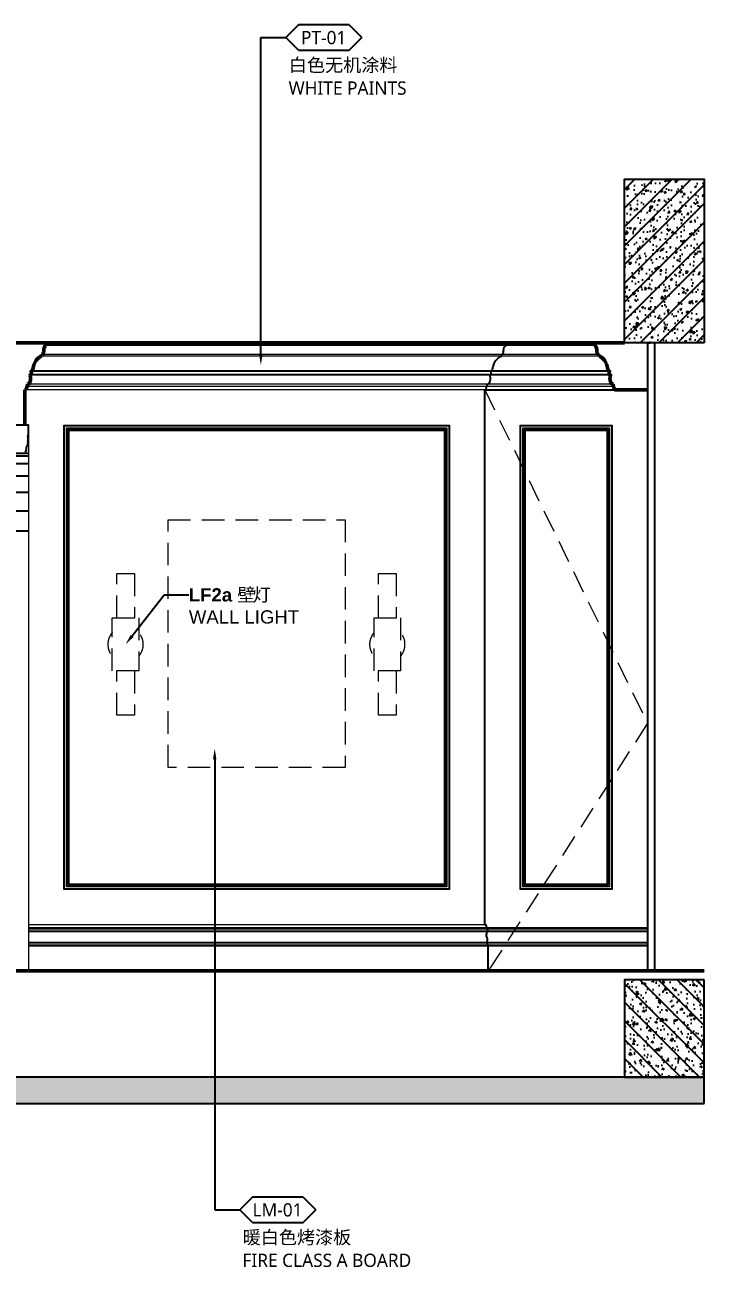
# Model space of a CAD drawing. Header units: millimetres. Extents: x -62687 to -4525, y 0 to 32607.
# Drawn here: x -55335 to -51495, y 21110 to 28153 of the extents above; entities that cross this region are included whole.
import ezdxf
from ezdxf import colors
from ezdxf.entities.mleader import LeaderData, LeaderLine
from ezdxf.enums import TextEntityAlignment as Align
from ezdxf.math import Vec2, Vec3

# ---------------------------------------------------------------- set-up
doc = ezdxf.new("R2010")
doc.units = ezdxf.units.MM
doc.linetypes.add('_ACM-G-HIDDEN', pattern=[4.7625, 3.175, -1.5875])
doc.linetypes.add('DASHED', pattern=[19.05, 12.7, -6.35])
for name, color, linetype in [('0 @ 30 (1)', 7, 'Continuous'), ('0 @ 30 (2)', 7, 'Continuous'), ('A-stairs', 2, 'Continuous'), ('I—装饰—中线', 70, 'Continuous'), ('WALL', 7, 'Continuous'), ('WALL TYPE$0$G-ANNO-NOTE-CH', 7, 'Continuous')]:
    doc.layers.add(name, color=color, linetype=linetype)
for name, color, linetype, lineweight in [('_ACM-A-ANNO-DIMS', 1, 'Continuous', 13), ('_ACM-A-DETL-THIN', 2, 'Continuous', 13), ('_ACM-A-ELVE-HIDD', 1, '_ACM-G-HIDDEN', 13), ('_ACM-A-ELVE-MEDM', 3, 'Continuous', 25), ('_ACM-A-ELVE-THIK', 5, 'Continuous', 50), ('Contour【轮廓线】', 94, 'Continuous', 0)]:
    doc.layers.add(name, color=color, linetype=linetype, lineweight=lineweight)
doc.styles.add('Arial_1', font='arial.ttf', dxfattribs={"height": 75})
doc.styles.get("Standard").update_dxf_attribs({"font": 'arial.ttf'})
doc.styles.add('WALL TYPE$0$Aecom Chinese', font='Microsoft YaHei.ttf')

# ---------------------------------------------------------------- blocks, each defined once
blk = doc.blocks.new('*U117')
at = {"color": 250}
for p, q in [((0, 590), (0, 0)), ((113.9, 590), (113.9, 0)), ((220, 590), (220, 0)), ((311.1, 590), (311.1, 0)), ((381.1, 590), (381.1, 0)), ((425, 590), (425, 0)), ((440, 590), (440, 0))]:
    blk.add_line(p, q, dxfattribs=at)
blk = doc.blocks.new('*U122')
h = blk.add_hatch(color=250)
h.dxf.hatch_style = 1
h.paths.add_polyline_path([(8790.7, -50), (8790.7, 100), (-2401.3, 100), (-2401.3, -50)])
blk.add_lwpolyline([(8790.7, -50), (8790.7, 100), (-2401.3, 100), (-2401.3, -50)], close=True)
blk = doc.blocks.new('*U125')
h = blk.add_hatch()
h.set_pattern_fill('0-钢筋混凝土001-DOM', color=250, scale=15, pattern_type=2)
h.set_pattern_definition([(45, (-250, -1460), (-53.033, 53.033), []), (50, (-250, -1460), (107.58903, -9.4128), [11.25, -123.75]), (355, (-250, -1460), (-20.8127, 112.8288), [9, -99]), (100.4514, (-241.03, -1460.78), (86.7764, 103.4159), [9.561, -105.1713]), (46.1842, (-250, -1430), (160.0862, -24.8279), [16.875, -185.625]), (96.6356, (-236.66, -1432.07), (140.1994, 146.1177), [14.3415, -157.757]), (351.1842, (-250, -1430), (140.1993, 146.1178), [13.5, -148.5]), (21, (-235, -1437.5), (89.53606, -60.39283), [11.25, -123.75]), (326, (-235, -1437.5), (36.4973, 108.7725), [9, -99]), (71.4514, (-227.54, -1442.53), (126.0334, 48.3796), [9.561, -105.1713]), (37.5, (-250, -1460), (1.82398, 49.93408), [0.75, -97.8, 0.75, -100.5, 0.75, -99.375]), (7.5, (-250, -1460), (39.46043, 59.16176), [0.75, -57.3, 0.75, -95.55, 0.75, -37.875]), (327.5, (-283.45, -1460), (80.07337, -3.38323), [0.75, -37.5, 0.75, -117, 0.75, -155.25]), (317.5, (-298.45, -1460), (87.47793, 15.01575), [0.75, -48.75, 0.75, -77.7, 0.75, -110.25])])
h.paths.add_polyline_path([(11880.4, -8419.2), (12330.4, -8419.2), (12330.4, -9344.2), (11880.4, -9344.2)])
blk.add_lwpolyline([(11880.4, -8419.2), (12330.4, -8419.2), (12330.4, -9344.2), (11880.4, -9344.2)], close=True)
blk = doc.blocks.new('*U126')
h = blk.add_hatch()
h.set_pattern_fill('0-钢筋混凝土001-DOM', color=250, scale=15, pattern_type=2)
h.set_pattern_definition([(45, (-250, -3685), (-53.033, 53.033), []), (50, (-250, -3685), (107.589, -9.4128), [11.25, -123.75]), (355, (-250, -3685), (-20.8127, 112.8288), [9, -99]), (100.4514, (-241.03, -3685.78), (86.7764, 103.4159), [9.561, -105.1713]), (46.1842, (-250, -3655), (160.0862, -24.8279), [16.875, -185.625]), (96.6356, (-236.66, -3657.07), (140.1994, 146.1177), [14.3415, -157.757]), (351.1842, (-250, -3655), (140.1993, 146.1178), [13.5, -148.5]), (21, (-235, -3662.5), (89.53606, -60.39283), [11.25, -123.75]), (326, (-235, -3662.5), (36.4973, 108.7725), [9, -99]), (71.4514, (-227.54, -3667.53), (126.0334, 48.3796), [9.561, -105.1713]), (37.5, (-250, -3685), (1.82398, 49.93408), [0.75, -97.8, 0.75, -100.5, 0.75, -99.375]), (7.5, (-250, -3685), (39.46043, 59.16176), [0.75, -57.3, 0.75, -95.55, 0.75, -37.875]), (327.5, (-283.45, -3685), (80.07337, -3.38323), [0.75, -37.5, 0.75, -117, 0.75, -155.25]), (317.5, (-298.45, -3685), (87.47793, 15.01575), [0.75, -48.75, 0.75, -77.7, 0.75, -110.25])])
h.paths.add_polyline_path([(11880.4, -9719.2), (12330.4, -9719.2), (12330.4, -10269.2), (11880.4, -10269.2)])
blk.add_lwpolyline([(11880.4, -9719.2), (12330.4, -9719.2), (12330.4, -10269.2), (11880.4, -10269.2)], close=True)
blk = doc.blocks.new('A$Cce934aea')
at = {"layer": '_ACM-A-ELVE-HIDD', "ltscale": 40}
for points in [[(-50, 150), (-50, 400), (50, 400), (50, 150)], [(50, -150), (50, -400), (-50, -400), (-50, -150)]]:
    blk.add_lwpolyline(points, dxfattribs=at)
blk.add_lwpolyline([(-75, 150), (75, 150), (75, -150), (-75, -150)], close=True, dxfattribs=at)
for start, end in [(138.59038, 221.40962), (318.59038, 41.40962)]:
    blk.add_arc((0, 0), 100, start, end, dxfattribs=at)
blk = doc.blocks.new('*U128')
at = {"layer": '_ACM-A-DETL-THIN'}
for points in [[(0, 3084.6), (2180, 3084.6), (2180, 460), (0, 460)], [(30, 3054.6), (2150, 3054.6), (2150, 490), (30, 490)]]:
    blk.add_lwpolyline(points, close=True, dxfattribs=at)
at = {"layer": '_ACM-A-DETL-THIN', "color": 8}
for points in [[(2.7, 3082), (2177.3, 3082), (2177.3, 462.7), (2.7, 462.7)], [(3.3, 3081.3), (2176.7, 3081.3), (2176.7, 463.3), (3.3, 463.3)], [(14.7, 3070), (2165.3, 3070), (2165.3, 474.7), (14.7, 474.7)], [(15.3, 3069.3), (2164.7, 3069.3), (2164.7, 475.3), (15.3, 475.3)], [(22.7, 3062), (2157.3, 3062), (2157.3, 482.7), (22.7, 482.7)], [(23.3, 3061.3), (2156.7, 3061.3), (2156.7, 483.3), (23.3, 483.3)], [(26.7, 3058), (2153.3, 3058), (2153.3, 486.7), (26.7, 486.7)]]:
    blk.add_lwpolyline(points, close=True, dxfattribs=at)
blk = doc.blocks.new('*U53')
at = {"layer": '_ACM-A-DETL-THIN'}
for points in [[(0, 3084.6), (520, 3084.6), (520, 460), (0, 460)], [(30, 3054.6), (490, 3054.6), (490, 490), (30, 490)]]:
    blk.add_lwpolyline(points, close=True, dxfattribs=at)
at = {"layer": '_ACM-A-DETL-THIN', "color": 8}
for points in [[(2.7, 3082), (517.3, 3082), (517.3, 462.7), (2.7, 462.7)], [(3.3, 3081.3), (516.7, 3081.3), (516.7, 463.3), (3.3, 463.3)], [(14.7, 3070), (505.3, 3070), (505.3, 474.7), (14.7, 474.7)], [(15.3, 3069.3), (504.7, 3069.3), (504.7, 475.3), (15.3, 475.3)], [(22.7, 3062), (497.3, 3062), (497.3, 482.7), (22.7, 482.7)], [(23.3, 3061.3), (496.7, 3061.3), (496.7, 483.3), (23.3, 483.3)], [(26.7, 3058), (493.3, 3058), (493.3, 486.7), (26.7, 486.7)]]:
    blk.add_lwpolyline(points, close=True, dxfattribs=at)
blk = doc.blocks.new('*U52')
for points in [[(120, 3550), (120, 3533.8)], [(94.1, 3473.9), (94.3, 3483.1)], [(34.4, 3388.5), (35.7, 3390.8), (42.2, 3390.8)], [(13.7, 3303.1), (13.7, 3316.9)]]:
    blk.add_lwpolyline(points)
for points in [[(28, 3367.7), (29.2, 3370, -3.820271)], [(14, 235.9), (14, 241.1), (12, 244.5, 0.210461), (9.8, 252.3, -0.257124), (7, 260), (0, 260), (0, 3284.6), (7.2, 3284.6)], [(20, 0), (20, 139.4), (17, 142.9, 0.225389), (14, 151.5, 0.258478), (11, 160.1, 0.23997), (13.4, 188.8, -0.251402), (14, 220.4), (14, 225.5)]]:
    blk.add_lwpolyline(points, format="xyb")
blk.add_ellipse((14, 230.7), major_axis=(0, 5.17), ratio=0.583714, start_param=3.141593, end_param=6.283185)
for points in [[(106.8, 3506.2), (106.8, 3508), (106.8, 3509.9), (107.2, 3515.3), (107.9, 3518.8), (108.9, 3522.1), (110.1, 3525.1), (111.5, 3527.7), (114.1, 3530.9), (116, 3532.4), (117.9, 3533.4), (119, 3533.7), (120, 3533.8)], [(42.2, 3390.8), (50.5, 3425.4), (57, 3440.2), (77.1, 3465.5), (83.7, 3469.9), (94.1, 3473.9)], [(94.3, 3483.1), (95.3, 3483.2), (97.2, 3483.8), (99.9, 3485.7), (102, 3488.2), (104.4, 3492.7), (106.2, 3499.1), (106.7, 3502.6), (106.8, 3506.2)], [(29.2, 3370), (30, 3369.8), (30.7, 3369.8), (31.5, 3370), (32.2, 3370.3), (32.9, 3370.8), (33.5, 3371.4), (34.7, 3373.1), (35.6, 3375.2), (36.2, 3377.6), (36.4, 3380.2), (36.3, 3382.8), (36.1, 3384.1), (35.4, 3386.5), (34.4, 3388.5)], [(13.7, 3316.9), (15.6, 3316.9), (17.6, 3317.2), (21.3, 3319), (24.7, 3322.2), (26.3, 3324.3), (28.9, 3329.4), (29.9, 3332.3), (30.8, 3335.4), (31.5, 3338.6), (31.9, 3341.9), (32.2, 3345.4), (32, 3352.3), (31.6, 3355.7), (31, 3358.9), (30.2, 3362), (29.2, 3365), (28, 3367.7)], [(7.2, 3284.6), (7.8, 3291.2), (8.5, 3294.1), (9.6, 3297.3), (11.6, 3300.8), (13.7, 3303.1)]]:
    blk.add_spline(points, degree=3)
blk = doc.blocks.new('K_1208044515')
at = {"layer": '_ACM-A-ELVE-THIK'}
for points in [[(60, 0), (60, -16.2)], [(34.1, -76.1), (34.3, -66.9)], [(-25.6, -161.5), (-24.3, -159.2), (-17.8, -159.2)], [(-60, -465.4), (-60, -265.4)], [(-60, -265.4), (-52.8, -265.4)], [(-46.3, -246.9), (-46.3, -233.1)]]:
    blk.add_lwpolyline(points, dxfattribs=at)
blk.add_lwpolyline([(-32, -182.3), (-30.8, -180, -3.820271)], format="xyb", dxfattribs=at)
for points in [[(34.3, -66.9), (35.3, -66.8), (37.2, -66.2), (39.9, -64.3), (42, -61.8), (44.4, -57.3), (46.2, -50.9), (46.7, -47.4), (46.8, -43.8)], [(46.8, -43.8), (46.8, -42), (46.8, -40.1), (47.2, -34.7), (47.9, -31.2), (48.9, -27.9), (50.1, -24.9), (51.5, -22.3), (54.1, -19.1), (56, -17.6), (57.9, -16.6), (59, -16.3), (60, -16.2)], [(-17.8, -159.2), (-9.5, -124.6), (-3, -109.8), (17.1, -84.5), (23.7, -80.1), (34.1, -76.1)], [(-46.3, -233.1), (-44.4, -233.1), (-42.4, -232.8), (-38.7, -231), (-35.3, -227.8), (-33.7, -225.7), (-31.1, -220.6), (-30.1, -217.7), (-29.2, -214.6), (-28.5, -211.4), (-28.1, -208.1), (-27.8, -204.6), (-28, -197.7), (-28.4, -194.3), (-29, -191.1), (-29.8, -188), (-30.8, -185), (-32, -182.3)], [(-30.8, -180), (-30, -180.2), (-29.3, -180.2), (-28.5, -180), (-27.8, -179.7), (-27.1, -179.2), (-26.5, -178.6), (-25.3, -176.9), (-24.4, -174.8), (-23.8, -172.4), (-23.6, -169.8), (-23.7, -167.2), (-23.9, -165.9), (-24.6, -163.5), (-25.6, -161.5)], [(-52.8, -265.4), (-52.2, -258.8), (-51.5, -255.9), (-50.4, -252.7), (-48.4, -249.2), (-46.3, -246.9)]]:
    blk.add_spline(points, degree=3, dxfattribs=at)
blk = doc.blocks.new('WHA12202707')
at = {"transparency": 16777216}
for p, q in [((2.38, 2.38), (0, 0)), ((11.91, 2.38), (2.38, 2.38)), ((11.91, 2.38), (14.29, 0)), ((2.38, -2.38), (0, 0)), ((11.91, -2.38), (14.29, 0)), ((2.38, -2.38), (11.91, -2.38))]:
    blk.add_line(p, q, dxfattribs=at)
at = {"transparency": 16777216, "style": 'WALL TYPE$0$Aecom Chinese'}
blk.add_attdef('英文2', (0.49, -14.58), '', height=2.5, dxfattribs=at)
at = {"layer": 'WALL TYPE$0$G-ANNO-NOTE-CH', "transparency": 16777216, "style": 'WALL TYPE$0$Aecom Chinese'}
blk.add_attdef('编号', text='', height=2.5, dxfattribs=at).set_placement((7.1, 0), align=Align.MIDDLE)
for tag, p in [('中文', (0.54, -5.18)), ('英文', (0.49, -9.51))]:
    blk.add_attdef(tag, text='', height=2.5, dxfattribs=at).set_placement(p, align=Align.MIDDLE_LEFT)

msp = doc.modelspace()

# ---------------------------------------------------------------- linework, layer by layer
at = {"layer": '_ACM-A-DETL-THIN', "color": 8}
for points in [[(-52115.3, 26340.2), (-55215.3, 26340.2)], [(-52089.4, 26280.2), (-55241.2, 26280.2)], [(-52089.6, 26289.4), (-55241, 26289.4)], [(-52023.3, 26174), (-55307.4, 26174)], [(-52026.8, 26176.3), (-55303.8, 26176.3)], [(-52029.8, 26194.8), (-55300.9, 26194.8)], [(-52037.5, 26197.1), (-55293.1, 26197.1)], [(-52009, 26109.4), (-55321.6, 26109.4)], [(-52011.6, 26123.3), (-55319, 26123.3)], [(-55315.3, 25834), (-55315.3, 22806.3)], [(-51815.3, 23050.8), (-55315.3, 23050.8)], [(-51815.3, 23047.4), (-55315.3, 23047.4)], [(-51815.3, 23042.2), (-55315.3, 23042.2)], [(-51815.3, 23031.9), (-55315.3, 23031.9)], [(-51815.3, 23026.7), (-55315.3, 23026.7)], [(-51815.3, 22966.4), (-55315.3, 22966.4)], [(-51815.3, 22957.8), (-55315.3, 22957.8)], [(-51815.3, 22949.2), (-55315.3, 22949.2)], [(-51815.3, 22945.7), (-55315.3, 22945.7)]]:
    msp.add_lwpolyline(points, dxfattribs=at)
at = {"layer": '_ACM-A-DETL-THIN'}
for points in [[(-52735.3, 26091), (-55328.1, 26091)], [(-52735.3, 23066.3), (-55315.3, 23066.3)]]:
    msp.add_lwpolyline(points, dxfattribs=at)
at = {"layer": '_ACM-A-DETL-THIN', "color": 8, "linetype": 'DASHED', "ltscale": 10}
msp.add_lwpolyline([(-54525.3, 25356.3), (-53525.3, 25356.3), (-53525.3, 23956.3), (-54525.3, 23956.3)], close=True, dxfattribs=at)
at = {"layer": '_ACM-A-ELVE-HIDD', "ltscale": 40}
msp.add_lwpolyline([(-52735.3, 26091), (-51815.3, 24206.3), (-52715.3, 22806.3)], dxfattribs=at)
at = {"layer": '_ACM-A-ELVE-MEDM'}
msp.add_lwpolyline([(-55335.4, 25741), (-55331.4, 25741, -0.262247), (-55328.4, 25744.5), (-55328.4, 25746.9, 0.824383), (-55327.4, 25752.9, -0.186128), (-55318.8, 25781.1, 0.282378), (-55318.3, 25793.4, 0.636149), (-55320.3, 25800.6, 0.284819), (-55320.3, 25824.4, 0.623496), (-55318.3, 25829.2, -0.37825), (-55315.3, 25834), (-55315.3, 25891), (-55385.3, 25891)], format="xyb", dxfattribs=at)
at = {"layer": '_ACM-A-ELVE-THIK'}
for points in [[(-51945.3, 26356.3), (-55385.3, 26356.3)], [(-52115.3, 26356.3), (-52115.3, 26340.2)], [(-52089.4, 26280.2), (-52089.6, 26289.4)], [(-52029.8, 26194.8), (-52031, 26197.1), (-52037.5, 26197.1)], [(-52009, 26109.4), (-52009, 26123.3)], [(-51995.3, 26091), (-52002.5, 26091)], [(-51995.3, 26091), (-51815.3, 26091)], [(-51495.3, 22806.3), (-55525.3, 22806.3)]]:
    msp.add_lwpolyline(points, dxfattribs=at)
msp.add_lwpolyline([(-52023.3, 26174), (-52024.6, 26176.3, 3.820271)], format="xyb", dxfattribs=at)
for points in [[(-52102.2, 26312.5), (-52102.1, 26314.3), (-52102.1, 26316.2), (-52102.6, 26321.6), (-52103.2, 26325.1), (-52104.2, 26328.4), (-52105.4, 26331.4), (-52106.8, 26334), (-52109.4, 26337.2), (-52111.3, 26338.7), (-52113.3, 26339.7), (-52114.3, 26340), (-52115.3, 26340.2)], [(-52089.6, 26289.4), (-52090.6, 26289.5), (-52092.5, 26290.1), (-52095.2, 26292), (-52097.3, 26294.5), (-52099.8, 26299), (-52101.6, 26305.5), (-52102, 26308.9), (-52102.2, 26312.5)], [(-52037.5, 26197.1), (-52045.8, 26231.7), (-52052.3, 26246.6), (-52072.4, 26271.9), (-52079, 26276.2), (-52089.4, 26280.2)], [(-52024.6, 26176.3), (-52025.3, 26176.2), (-52026.1, 26176.2), (-52026.8, 26176.3), (-52027.5, 26176.6), (-52028.2, 26177.1), (-52028.8, 26177.7), (-52030, 26179.4), (-52030.9, 26181.5), (-52031.5, 26183.9), (-52031.7, 26186.5), (-52031.6, 26189.2), (-52031.4, 26190.4), (-52030.7, 26192.8), (-52029.8, 26194.8)], [(-52009, 26123.3), (-52011, 26123.2), (-52012.9, 26123.5), (-52016.6, 26125.3), (-52020, 26128.5), (-52021.6, 26130.7), (-52024.2, 26135.7), (-52025.3, 26138.6), (-52026.1, 26141.7), (-52026.8, 26144.9), (-52027.2, 26148.3), (-52027.5, 26151.7), (-52027.3, 26158.6), (-52026.9, 26162), (-52026.3, 26165.2), (-52025.5, 26168.3), (-52024.5, 26171.3), (-52023.3, 26174)], [(-52002.5, 26091), (-52003.1, 26097.6), (-52003.8, 26100.5), (-52005, 26103.7), (-52006.9, 26107.1), (-52009, 26109.4)]]:
    msp.add_spline(points, degree=3, dxfattribs=at)
at = {"layer": 'A-stairs'}
msp.add_lwpolyline([(-52735.3, 23066.3), (-52735.3, 26091), (-51815.3, 26091), (-51815.3, 22806.3), (-52735.3, 22806.3)], dxfattribs=at)
at = {"layer": 'Contour【轮廓线】', "color": 94}
msp.add_line((-52735.3, 23454.7), (-52735.3, 23484.8), dxfattribs=at)
at = {"layer": 'I—装饰—中线', "color": 8}
for p, q in [((-51815.3, 26356.3), (-51815.3, 22806.3)), ((-51775.3, 26356.3), (-51775.3, 22806.3))]:
    msp.add_line(p, q, dxfattribs=at)

# ---------------------------------------------------------------- block references
at = {"xscale": -1, "rotation": 270}
msp.add_blockref('*U117', (-55905.3, 25291), dxfattribs=at)
at = {"layer": '_ACM-A-ANNO-DIMS'}
for p in [(-54766.4, 24652), (-53286.4, 24652)]:
    msp.add_blockref('A$Cce934aea', p, dxfattribs=at)
at = {"layer": '_ACM-A-DETL-THIN'}
for name, p in [('*U128', (-55115.3, 22806.3)), ('*U53', (-52535.3, 22806.3))]:
    msp.add_blockref(name, p, dxfattribs=at)
at = {"layer": '_ACM-A-ELVE-MEDM'}
msp.add_blockref('*U52', (-52735.3, 22806.3), dxfattribs=at)
at = {"layer": '_ACM-A-ELVE-THIK'}
msp.add_blockref('K_1208044515', (-55275.3, 26356.3), dxfattribs=at)
at = {"layer": 'WALL', "rotation": 180}
msp.add_blockref('*U125', (-39614.9, 17937.1), dxfattribs=at)
at = {"layer": 'WALL', "xscale": -1}
msp.add_blockref('*U126', (-39614.9, 32475.6), dxfattribs=at)
at = {"layer": 'WALL'}
msp.add_blockref('*U122', (-60286, 22106.3), dxfattribs=at)

# ---------------------------------------------------------------- leaders
at = {"layer": '0 @ 30 (1)'}
ml = msp.add_multileader_block('Standard', dxfattribs=at)
ml.set_content('WHA12202707', color=256, scale=30)
ml.set_attribute('编号', 'PT-01', width=0)
ml.set_attribute('中文', '白色无机涂料', width=0)
ml.set_attribute('英文', 'WHITE PAINTS', width=0)
ml.set_attribute('英文2', '', width=0)
ml.set_leader_properties(color=2)
ml.build(insert=Vec2(0, 0))
ml.multileader.update_dxf_attribs({"text_right_attachment_type": 6, "dogleg_length": 0.36, "arrow_head_size": 60, "scale": 30})
ctx = ml.context
ctx.base_point, ctx.scale, ctx.char_height, ctx.arrow_head_size, ctx.landing_gap_size, ctx.plane_origin = Vec3(-53859.2, 28081.3), 30, 2250, 60, 2.7, Vec3(-51392.8, 25021.5)
ctx.right_attachment = 6
notes = []
notes.append((ctx, [(0, (1, 1, 0), (-54001.4, 28081.3), (1, 0), 142.2, [(0, [(-54001.4, 26230.8)], 0, [])])]))
ctx.block.insert = Vec3(-53859.2, 28081.3)
ml = msp.add_multileader_block('Standard', dxfattribs=at)
ml.set_content('WHA12202707', color=256, scale=30)
ml.set_attribute('编号', 'LM-01', width=0)
ml.set_attribute('中文', '暖白色烤漆板', width=0)
ml.set_attribute('英文', 'FIRE CLASS A BOARD', width=0)
ml.set_attribute('英文2', '', width=0)
ml.set_leader_properties(color=2)
ml.build(insert=Vec2(0, 0))
ml.multileader.update_dxf_attribs({"text_right_attachment_type": 6, "dogleg_length": 0.36, "arrow_head_size": 60, "scale": 30})
ctx = ml.context
ctx.base_point, ctx.scale, ctx.char_height, ctx.arrow_head_size, ctx.landing_gap_size, ctx.plane_origin = Vec3(-54120.1, 21456.3), 30, 2250, 60, 2.7, Vec3(-51653.7, 17321.5)
ctx.right_attachment = 6
notes.append((ctx, [(0, (1, 1, 0), (-54262.3, 21456.3), (1, 0), 142.2, [(2, [(-54262.3, 24062.9), (-54262.3, 23223.9), (-54262.3, 23002.2)], 0, [])])]))
ctx.block.insert = Vec3(-54120.1, 21456.3)
at = {"layer": '0 @ 30 (2)', "color": 2, "linetype": 'ByBlock', "lineweight": -2}
ml = msp.add_multileader_mtext('Standard', dxfattribs=at)
ml.set_content('{\\fArial|b1|i0|c0|p34;\\C256;LF2a \\fSimHei|b0|i0|c134|p49;\\T0.85;壁灯\\P\\pxsm1,ql,t0.75;\\fArial|b0|i0|c0|p34;\\T1;WALL LIGHT}', color=2, style='Arial_1')
ml.set_leader_properties()
ml.build(insert=Vec2(0, 0))
ml.multileader.update_dxf_attribs({"dogleg_length": 1, "arrow_head_size": 60, "scale": 30})
ctx = ml.context
ctx.base_point, ctx.scale, ctx.char_height, ctx.arrow_head_size, ctx.landing_gap_size, ctx.plane_origin = Vec3(-54408.4, 24931.3), 30, 75, 60, 0.09, Vec3(-54876.9, 26689.7)
notes.append((ctx, [(0, (1, 1, 0), (-54548.4, 24931.3), (1, 0), 140, [(0, [(-54766.4, 24652)], 0, [])])]))
ctx.mtext.insert, ctx.mtext.flow_direction = Vec3(-54408.4, 24969.5), 5
for ctx, leaders in notes:
    for number, flags, end, landing, length, lines in leaders:
        leader = LeaderData()
        leader.index, (leader.has_last_leader_line, leader.has_dogleg_vector, leader.attachment_direction) = number, flags
        leader.last_leader_point, leader.dogleg_vector, leader.dogleg_length = Vec3(end), Vec3(landing), length
        for number, points, colour, breaks in lines:
            line = LeaderLine()
            line.index, line.vertices, line.color, line.breaks = number, Vec3.list(points), colors.encode_raw_color(colour), breaks
            leader.lines.append(line)
        ctx.leaders.append(leader)

doc.saveas('drawing.dxf')
